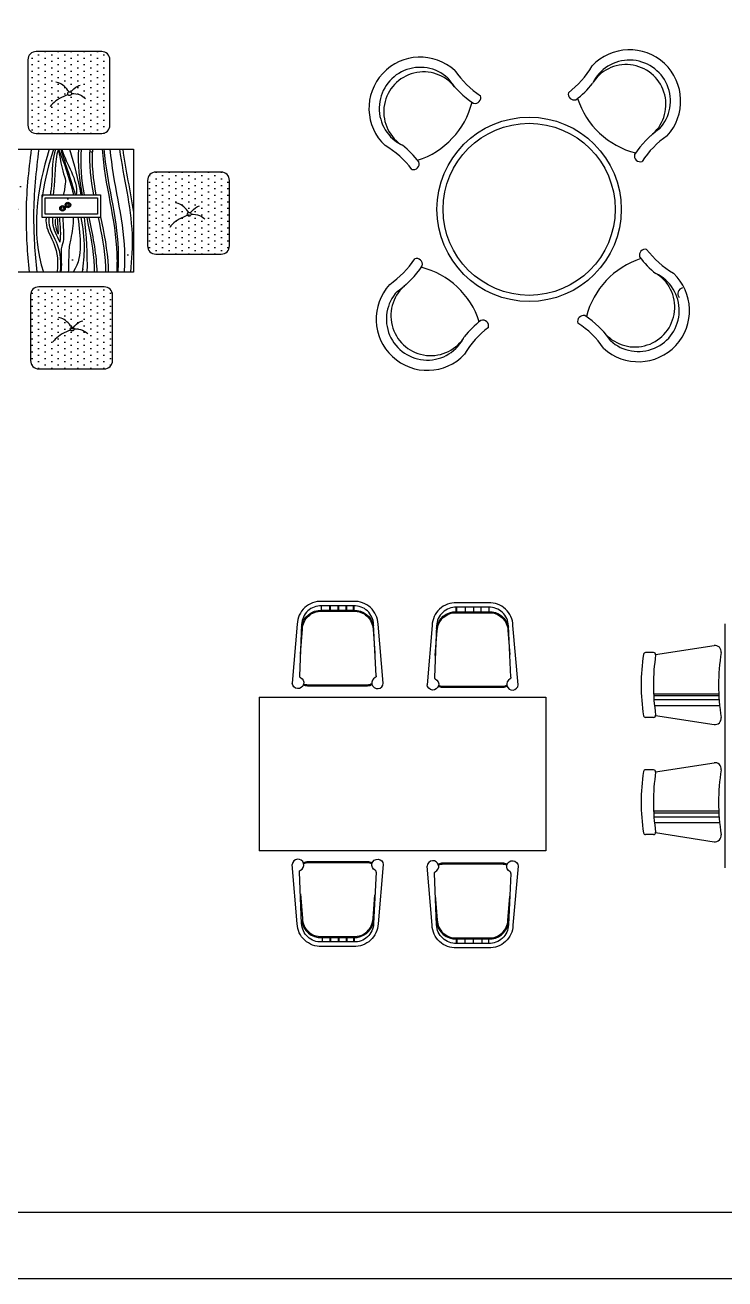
# Model space of a CAD drawing. Header units: inches. Extents: x 3.4 to 45.9, y 14.3 to 39.1.
# Drawn here: x 37.7 to 41.12, y 14.3 to 20.42 of the extents above; entities that cross this region are included whole.
import ezdxf

# ---------------------------------------------------------------- set-up
doc = ezdxf.new("R2010")
doc.units = ezdxf.units.IN
doc.header["$MEASUREMENT"] = 0
for name, color, linetype in [('02', 2, 'Continuous'), ('4', 4, 'Continuous'), ('8', 8, 'Continuous'), ('kadrbm', 4, 'Continuous')]:
    doc.layers.add(name, color=color, linetype=linetype)

# ---------------------------------------------------------------- blocks, each defined once
blk = doc.blocks.new('kadrbm')
at = {"layer": 'kadrbm', "color": 4}
blk.add_lwpolyline([(0, 0), (0, 24.7972), (21, 24.7972), (21, 0), (0, 0)], close=True, dxfattribs=at)
blk.add_lwpolyline([(20.6631, 0.3257), (20.6631, 24.4603), (0.3369, 24.4603), (0.3369, 0.3257), (20.6631, 0.3257)], dxfattribs=at)

msp = doc.modelspace()

# ---------------------------------------------------------------- hatches: boundary and pattern name
at = {"layer": '8'}
h = msp.add_hatch(dxfattribs=at)
h.set_pattern_fill('DOTS', color=256, scale=0.51, angle=90, style=0)
h.set_pattern_definition([(90, (-79.981387, -29.286524), (-0.031875, 0.0159375), [0, -0.031875])])
h.paths.add_polyline_path([(38.1128, 20.2551, 0.414214), (38.0728, 20.2951), (37.7528, 20.2951, 0.414214), (37.7128, 20.2551), (37.7128, 19.9351, 0.414214), (37.7528, 19.8951), (38.0728, 19.8951, 0.414214), (38.1128, 19.9351)])
h.paths.add_polyline_path([(38.2968, 19.3462, 0.414214), (38.3368, 19.3062), (38.6568, 19.3062, 0.414214), (38.6968, 19.3462), (38.6968, 19.6662, 0.414214), (38.6568, 19.7062), (38.3368, 19.7062, 0.414214), (38.2968, 19.6662)])
h.paths.add_polyline_path([(37.5147, 19.3162, 0.414214), (37.5547, 19.3562), (37.5547, 19.6762, 0.414214), (37.5147, 19.7162), (37.1947, 19.7162, 0.414214), (37.1547, 19.6762), (37.1547, 19.3562, 0.414214), (37.1947, 19.3162)])
h.paths.add_polyline_path([(38.1257, 19.1058, 0.414214), (38.0857, 19.1458), (37.7657, 19.1458, 0.414214), (37.7257, 19.1058), (37.7257, 18.7858, 0.414214), (37.7657, 18.7458), (38.0857, 18.7458, 0.414214), (38.1257, 18.7858)])
h = msp.add_hatch(dxfattribs=at)
h.set_pattern_fill('AR-SAND', color=256, scale=0.27, style=0)
h.set_pattern_definition([(37.5, (-79.9814, -29.28652), (-0.0170082, 0.5202424), [0, -0.4104, 0, -0.459, 0, -0.43875]), (7.5, (-79.9814, -29.2865), (0.4778397, 0.7619794), [0, -0.2214, 0, -0.3699, 0, -0.14175]), (327.5, (-80.3135, -29.28652), (0.8408183, 0.001528), [0, -0.135, 0, -0.486, 0, -0.6345]), (317.5, (-80.3135, -29.2865), (0.811654, 0.2369724), [0, -0.0675, 0, -0.3186, 0, -0.3645])])
h.paths.add_polyline_path([(37.6278, 19.8182), (37.6278, 19.2182), (38.2278, 19.2182), (38.2278, 19.8182)])
h.paths.add_polyline_path([(38.0668, 19.5954), (38.0668, 19.4853), (37.7826, 19.4853), (37.7826, 19.5954)], flags=16)
h.paths.add_polyline_path([(38.0518, 19.5804), (38.0518, 19.5003), (37.7976, 19.5003), (37.7976, 19.5804)], flags=0)

# ---------------------------------------------------------------- linework, layer by layer
at = {"layer": '02'}
msp.add_line((37.9203, 18.9435), (37.9378, 18.9435), dxfattribs=at)
for centre, radius in [((37.9161, 20.0895), 0.00932), ((37.8814, 19.5297), 0.0135), ((37.8814, 19.5297), 0.012), ((37.8814, 19.5297), 0.00669), ((37.9079, 19.5459), 0.0135), ((37.9079, 19.5459), 0.012), ((37.9079, 19.5459), 0.00669), ((38.5001, 19.5006), 0.00932), ((37.929, 18.9402), 0.00932)]:
    msp.add_circle(centre, radius, dxfattribs=at)
for points, start_tangent in [([(37.9139, 20.0986), (37.8621, 20.1425), (37.8487, 20.1453)], (-0.22967, 0.973269)), ([(37.9083, 20.0844), (37.8325, 20.0393), (37.8208, 20.0252)], (-0.83716, -0.546958)), ([(38.498, 19.5097), (38.4461, 19.5536), (38.4327, 19.5565)], (-0.22967, 0.973269)), ([(38.4923, 19.4955), (38.4166, 19.4504), (38.4049, 19.4363)], (-0.83716, -0.546958)), ([(37.9269, 18.9493), (37.8751, 18.9932), (37.8616, 18.9961)], (-0.22967, 0.973269)), ([(37.9212, 18.9351), (37.8455, 18.89), (37.8338, 18.8759)], (-0.83716, -0.546958))]:
    msp.add_spline(points, degree=3, dxfattribs=dict(at, start_tangent=start_tangent))
for points in [[(37.9203, 20.096), (37.9571, 20.1266), (37.967, 20.1302)], [(37.9253, 20.0906), (37.967, 20.0833), (37.993, 20.0657)], [(38.5043, 19.5071), (38.5412, 19.5377), (38.5511, 19.5413)], [(38.5094, 19.5018), (38.551, 19.4944), (38.577, 19.4768)], [(37.9332, 18.9467), (37.9701, 18.9773), (37.98, 18.9809)], [(37.9383, 18.9414), (37.9799, 18.9341), (38.0059, 18.9164)]]:
    msp.add_spline(points, degree=3, dxfattribs=at)
for points, knots in [([(37.7288, 19.8182), (37.7149, 19.7114), (37.6949, 19.5109), (37.7097, 19.3109), (37.7184, 19.2182)], [4.148371, 4.148371, 4.148371, 4.148371, 36.428834, 64.300998, 64.300998, 64.300998, 64.300998]), ([(37.7657, 19.8182), (37.7519, 19.7114), (37.7319, 19.5109), (37.7466, 19.3109), (37.7554, 19.2182)], [4.148371, 4.148371, 4.148371, 4.148371, 36.428834, 64.300998, 64.300998, 64.300998, 64.300998]), ([(37.8475, 19.8182), (37.8254, 19.7542), (37.8352, 19.6799), (37.8225, 19.6013), (37.8214, 19.5954)], [1.287328, 1.287328, 1.287328, 1.287328, 21.881733, 23.559425, 23.559425, 23.559425, 23.559425]), ([(37.8615, 19.8182), (37.8394, 19.7542), (37.8492, 19.6799), (37.8365, 19.6013), (37.8355, 19.5954)], [1.287328, 1.287328, 1.287328, 1.287328, 21.881733, 23.559425, 23.559425, 23.559425, 23.559425]), ([(37.8615, 19.8182), (37.8886, 19.7515), (37.9142, 19.6791), (37.9336, 19.6013), (37.935, 19.5954)], [1.293183, 1.293183, 1.293183, 1.293183, 22.931294, 24.71243, 24.71243, 24.71243, 24.71243]), ([(37.8625, 19.8189), (37.8695, 19.7559), (37.8915, 19.6806), (37.8976, 19.6648), (37.8871, 19.5982)], [8.640183, 8.640183, 8.640183, 8.640183, 20.700273, 24.012516, 24.012516, 24.012516, 24.012516]), ([(38.0751, 19.8182), (38.0862, 19.6464), (38.1499, 19.4482), (38.1477, 19.2474), (38.1465, 19.2182)], [5.970789, 5.970789, 5.970789, 5.970789, 57.691623, 66.474914, 66.474914, 66.474914, 66.474914]), ([(38.0831, 19.8182), (38.0975, 19.6548), (38.1584, 19.4565), (38.1536, 19.2556), (38.1513, 19.2182)], [8.441945, 8.441945, 8.441945, 8.441945, 57.691623, 68.942352, 68.942352, 68.942352, 68.942352]), ([(38.1134, 19.8182), (38.127, 19.6527), (38.1886, 19.4544), (38.1845, 19.2536), (38.1825, 19.2182)], [7.823868, 7.823868, 7.823868, 7.823868, 57.691623, 68.325651, 68.325651, 68.325651, 68.325651]), ([(38.1595, 19.8182), (38.1792, 19.6799), (38.232, 19.4814), (38.2192, 19.2803), (38.2131, 19.2182)], [15.872236, 15.872236, 15.872236, 15.872236, 57.691623, 76.336118, 76.336118, 76.336118, 76.336118]), ([(37.8015, 19.4853), (37.8008, 19.4767), (37.7989, 19.3938), (37.8707, 19.3605), (37.8554, 19.2182)], [34.444916, 34.444916, 34.444916, 34.444916, 37.295885, 63.09511, 63.09511, 63.09511, 63.09511]), ([(37.8155, 19.4853), (37.8148, 19.4767), (37.8129, 19.3938), (37.8848, 19.3605), (37.8694, 19.2182)], [34.444916, 34.444916, 34.444916, 34.444916, 37.295885, 63.09511, 63.09511, 63.09511, 63.09511]), ([(37.8328, 19.4853), (37.832, 19.4767), (37.831, 19.4305), (37.8528, 19.3997), (37.8679, 19.3648)], [34.444916, 34.444916, 34.444916, 34.444916, 37.295885, 50.413657, 50.413657, 50.413657, 50.413657]), ([(37.8468, 19.4775), (37.8461, 19.4689), (37.8455, 19.4412), (37.8531, 19.4191), (37.86, 19.4036)], [34.444916, 34.444916, 34.444916, 34.444916, 37.295885, 44.010718, 44.010718, 44.010718, 44.010718]), ([(37.8669, 19.4853), (37.8682, 19.445), (37.8746, 19.3966), (37.868, 19.3654), (37.8679, 19.3648)], [33.715019, 33.715019, 33.715019, 33.715019, 46.882473, 47.161463, 47.161463, 47.161463, 47.161463]), ([(37.8826, 19.4853), (37.8839, 19.445), (37.8933, 19.3738), (37.8683, 19.3285), (37.8792, 19.2488), (37.873, 19.2191)], [33.715019, 33.715019, 33.715019, 33.715019, 46.882473, 53.477796, 60.095418, 60.095418, 60.095418, 60.095418]), ([(37.9341, 19.4853), (37.9348, 19.4471), (37.9258, 19.3986), (37.909, 19.3226), (37.9128, 19.2456), (37.9088, 19.2182)], [34.225963, 34.225963, 34.225963, 34.225963, 46.882473, 53.477796, 60.484105, 60.484105, 60.484105, 60.484105]), ([(37.9566, 19.4853), (37.9639, 19.4367), (37.9717, 19.3434), (37.9632, 19.2658), (37.934, 19.2182)], [35.567224, 35.567224, 35.567224, 35.567224, 49.970592, 63.692488, 63.692488, 63.692488, 63.692488]), ([(37.9711, 19.4853), (37.9809, 19.4359), (37.9917, 19.3471), (37.9827, 19.2577), (37.9768, 19.2182)], [35.443712, 35.443712, 35.443712, 35.443712, 50.590535, 62.530674, 62.530674, 62.530674, 62.530674]), ([(37.9996, 19.4853), (38.0167, 19.4051), (38.035, 19.3162), (38.0365, 19.2268), (38.0366, 19.2182)], [35.867724, 35.867724, 35.867724, 35.867724, 60.133073, 62.730243, 62.730243, 62.730243, 62.730243]), ([(38.0093, 19.4853), (38.0273, 19.401), (38.0463, 19.3121), (38.0487, 19.2227), (38.0488, 19.2182)], [34.626862, 34.626862, 34.626862, 34.626862, 60.133073, 61.497402, 61.497402, 61.497402, 61.497402]), ([(38.055, 19.4853), (38.0721, 19.4051), (38.0904, 19.3162), (38.092, 19.2268), (38.092, 19.2182)], [35.867724, 35.867724, 35.867724, 35.867724, 60.133073, 62.730243, 62.730243, 62.730243, 62.730243]), ([(38.0668, 19.4878), (38.0841, 19.4067), (38.1027, 19.317), (38.1043, 19.2268), (38.1043, 19.2182)], [35.625385, 35.625385, 35.625385, 35.625385, 60.133073, 62.730243, 62.730243, 62.730243, 62.730243])]:
    msp.add_open_spline(points, degree=3, knots=knots, dxfattribs=at)
for points in [[(37.8171, 19.8182), (37.7554, 19.6286), (37.727, 19.407), (37.7879, 19.2182)], [(37.8376, 19.8182), (37.8142, 19.7474), (37.7954, 19.672), (37.7841, 19.5954)], [(37.8729, 19.8182), (37.8957, 19.7445), (37.9221, 19.6702), (37.9437, 19.5954)], [(37.8782, 19.8165), (37.9009, 19.7428), (37.9572, 19.6736), (37.949, 19.5936)], [(37.9149, 19.8182), (37.9389, 19.7457), (37.9575, 19.6711), (37.9711, 19.5954)], [(37.9599, 19.8182), (37.954, 19.7438), (37.9632, 19.6696), (37.977, 19.5954)], [(37.9733, 19.8182), (37.9658, 19.7438), (37.9738, 19.6696), (37.9871, 19.5954)], [(38.0153, 19.8182), (38.0095, 19.7438), (38.0186, 19.6696), (38.0324, 19.5954)], [(38.0277, 19.8182), (38.0218, 19.7438), (38.031, 19.6696), (38.0448, 19.5954)], [(38.1755, 19.8182), (38.189, 19.7147), (38.2132, 19.6118), (38.2278, 19.5086)], [(37.7839, 19.5935), (37.7834, 19.5904), (37.783, 19.5874), (37.7826, 19.5843)], [(37.856, 19.4822), (37.8568, 19.4568), (37.8596, 19.4287), (37.86, 19.4036)], [(37.9875, 19.4853), (37.998, 19.3967), (38.0022, 19.3071), (38.001, 19.2182)]]:
    msp.add_open_spline(points, degree=3, dxfattribs=at)
at = {"layer": '4'}
for p, q in [((41.1158, 17.5001), (41.1158, 16.3101)), ((40.7776, 17.3504), (41.0631, 17.395)), ((40.7677, 17.3604), (40.728, 17.3604)), ((38.8411, 17.1432, -0.002), (40.2411, 17.1432, -0.002)), ((38.8411, 17.1432, -0.002), (38.8411, 16.3932, -0.002)), ((40.2411, 17.1432, -0.002), (40.2411, 16.3932, -0.002)), ((40.7677, 17.1599), (41.0856, 17.1599)), ((40.7681, 17.1504), (41.0861, 17.1504)), ((40.7693, 17.1314), (41.0872, 17.1314)), ((40.7717, 17.1029), (41.0896, 17.1029)), ((40.7677, 17.044), (40.728, 17.044)), ((40.7776, 17.054), (41.0631, 17.0094)), ((40.7677, 16.7881), (40.728, 16.7881)), ((40.7776, 16.7781), (41.0631, 16.8227)), ((40.7677, 16.5876), (41.0856, 16.5876)), ((40.7681, 16.5781), (41.0861, 16.5781)), ((40.7693, 16.5591), (41.0872, 16.5591)), ((40.7717, 16.5306), (41.0896, 16.5306)), ((40.7677, 16.4717), (40.728, 16.4717)), ((40.7776, 16.4817), (41.0631, 16.4371)), ((40.2411, 16.3932, -0.002), (38.8411, 16.3932, -0.002))]:
    msp.add_line(p, q, dxfattribs=at)
for points in [[(37.7528, 19.8951), (38.0728, 19.8951, 0.414214), (38.1128, 19.9351), (38.1128, 20.2551, 0.414214), (38.0728, 20.2951), (37.7528, 20.2951, 0.414214), (37.7128, 20.2551), (37.7128, 19.9351, 0.414214)], [(38.3368, 19.3062), (38.6568, 19.3062, 0.414214), (38.6968, 19.3462), (38.6968, 19.6662, 0.414214), (38.6568, 19.7062), (38.3368, 19.7062, 0.414214), (38.2968, 19.6662), (38.2968, 19.3462, 0.414214)], [(37.7657, 18.7458), (38.0857, 18.7458, 0.414214), (38.1257, 18.7858), (38.1257, 19.1058, 0.414214), (38.0857, 19.1458), (37.7657, 19.1458, 0.414214), (37.7257, 19.1058), (37.7257, 18.7858, 0.414214)]]:
    msp.add_lwpolyline(points, format="xyb", close=True, dxfattribs=at)
for points in [[(37.6278, 19.8182), (38.2278, 19.8182), (38.2278, 19.2182), (37.6278, 19.2182)], [(37.7826, 19.5954), (38.0668, 19.5954), (38.0668, 19.4853), (37.7826, 19.4853)], [(37.7976, 19.5804), (38.0518, 19.5804), (38.0518, 19.5003), (37.7976, 19.5003)]]:
    msp.add_lwpolyline(points, close=True, dxfattribs=at)
for points in [[(39.4479, 17.2109), (39.4221, 17.4996, 0.414214), (39.3025, 17.6107), (39.1468, 17.6107, 0.414214), (39.0272, 17.4996), (39.0031, 17.2109)], [(39.4126, 17.2475), (39.4002, 17.4982, 0.417128), (39.3029, 17.5887), (39.1464, 17.5887, 0.416931), (39.0492, 17.4983), (39.0383, 17.2475)], [(40.1067, 17.2038), (40.0809, 17.4925, 0.414214), (39.9612, 17.6036), (39.8056, 17.6036, 0.414214), (39.6859, 17.4925), (39.6619, 17.2038)], [(40.0713, 17.2404), (40.0589, 17.4911, 0.417128), (39.9617, 17.5816), (39.8052, 17.5816, 0.416931), (39.7079, 17.4912), (39.697, 17.2404)], [(39.0429, 17.3539), (39.0527, 17.4749, -0.414857), (39.1473, 17.5621), (39.303, 17.5621, -0.414857), (39.3976, 17.4749), (39.4071, 17.3579, -0.069403)], [(39.0486, 17.4847, -0.385153), (39.1474, 17.5671), (39.3029, 17.5671, -0.363948), (39.4005, 17.4917)], [(39.7016, 17.3468), (39.7114, 17.4678, -0.414857), (39.806, 17.555), (39.9618, 17.555, -0.414857), (40.0564, 17.4678), (40.0658, 17.3508, -0.069403)], [(39.7073, 17.4776, -0.385153), (39.8061, 17.56), (39.9617, 17.56, -0.363948), (40.0592, 17.4846)], [(39.0383, 17.2475, 0.402447), (39.0429, 17.2387, -1.762178), (39.0031, 17.2109, -1.842485)], [(39.3709, 17.1971), (39.0794, 17.1971, -0.109393), (39.0576, 17.2028)], [(39.3708, 17.2021), (39.0795, 17.2021, -0.114334), (39.059, 17.2077)], [(39.3919, 17.2081, -0.11854), (39.3708, 17.2021)], [(39.3933, 17.2032, -0.112837), (39.3709, 17.1971)], [(39.4126, 17.2475, -0.408288), (39.4082, 17.2387, 1.762178), (39.4479, 17.2109, 1.837147)], [(39.697, 17.2404, 0.402447), (39.7016, 17.2316, -1.762178), (39.6619, 17.2038, -1.842485)], [(40.0713, 17.2404, -0.408288), (40.0669, 17.2316, 1.762178), (40.1067, 17.2038, 1.837147)], [(40.0297, 17.19), (39.7381, 17.19, -0.109393), (39.7164, 17.1957)], [(40.0296, 17.195), (39.7382, 17.195, -0.114334), (39.7178, 17.2006)], [(40.0507, 17.201, -0.11854), (40.0296, 17.195)], [(40.052, 17.1961, -0.112837), (40.0297, 17.19)], [(39.0383, 16.2888, -0.402447), (39.0429, 16.2976, 1.762178), (39.0031, 16.3254, 1.842485)], [(39.4126, 16.2888, 0.408288), (39.4082, 16.2976, -1.762178), (39.4479, 16.3254, -1.837147)], [(39.4479, 16.3254), (39.4221, 16.0367, -0.414214), (39.3025, 15.9256), (39.1468, 15.9256, -0.414214), (39.0272, 16.0367), (39.0031, 16.3254)], [(39.4126, 16.2888), (39.4002, 16.0381, -0.417128), (39.3029, 15.9476), (39.1464, 15.9476, -0.416931), (39.0492, 16.038), (39.0383, 16.2888)], [(39.3709, 16.3392), (39.0794, 16.3392, 0.109393), (39.0576, 16.3335)], [(39.3708, 16.3342), (39.0795, 16.3342, 0.114334), (39.059, 16.3286)], [(39.3919, 16.3282, 0.11854), (39.3708, 16.3342)], [(39.3933, 16.3332, 0.112837), (39.3709, 16.3392)], [(39.697, 16.2817, -0.402447), (39.7016, 16.2905, 1.762178), (39.6619, 16.3183, 1.842485)], [(40.1067, 16.3183), (40.0809, 16.0296, -0.414214), (39.9612, 15.9185), (39.8056, 15.9185, -0.414214), (39.6859, 16.0296), (39.6619, 16.3183)], [(40.0297, 16.3321), (39.7381, 16.3321, 0.109393), (39.7164, 16.3264)], [(40.0296, 16.3271), (39.7382, 16.3271, 0.114334), (39.7178, 16.3215)], [(40.0507, 16.3211, 0.11854), (40.0296, 16.3271)], [(40.052, 16.3261, 0.112837), (40.0297, 16.3321)], [(40.0713, 16.2817, 0.408288), (40.0669, 16.2905, -1.762178), (40.1067, 16.3183, -1.837147)], [(40.0713, 16.2817), (40.0589, 16.031, -0.417128), (39.9617, 15.9405), (39.8052, 15.9405, -0.416931), (39.7079, 16.0309), (39.697, 16.2817)], [(39.0429, 16.1824), (39.0527, 16.0614, 0.414857), (39.1473, 15.9742), (39.303, 15.9742, 0.414857), (39.3976, 16.0614), (39.4071, 16.1784, 0.069403)], [(39.7016, 16.1753), (39.7114, 16.0543, 0.414857), (39.806, 15.9671), (39.9618, 15.9671, 0.414857), (40.0564, 16.0543), (40.0658, 16.1713, 0.069403)], [(39.0486, 16.0516, 0.385153), (39.1474, 15.9692), (39.3029, 15.9692, 0.363948), (39.4005, 16.0446)], [(39.7073, 16.0445, 0.385153), (39.8061, 15.9621), (39.9617, 15.9621, 0.363948), (40.0592, 16.0375)]]:
    msp.add_lwpolyline(points, format="xyb", dxfattribs=at)
for points in [[(39.1454, 17.5671), (39.1454, 17.5887)], [(39.1868, 17.5671), (39.1868, 17.5887)], [(39.1902, 17.5671), (39.1902, 17.5887)], [(39.2275, 17.5671), (39.2275, 17.5887)], [(39.2309, 17.5671), (39.2309, 17.5887)], [(39.2668, 17.5671), (39.2668, 17.5887)], [(39.2702, 17.5671), (39.2702, 17.5887)], [(39.3023, 17.5671), (39.3023, 17.5887)], [(39.3057, 17.5672), (39.3057, 17.5888)], [(39.8042, 17.56), (39.8042, 17.5816)], [(39.8076, 17.56), (39.8076, 17.5816)], [(39.849, 17.56), (39.849, 17.5816)], [(39.8897, 17.56), (39.8897, 17.5816)], [(39.9255, 17.56), (39.9255, 17.5816)], [(39.9645, 17.5601), (39.9645, 17.5817)], [(39.1489, 15.9692), (39.1489, 15.9476)], [(39.1868, 15.9692), (39.1868, 15.9476)], [(39.1902, 15.9692), (39.1902, 15.9476)], [(39.2275, 15.9692), (39.2275, 15.9476)], [(39.2309, 15.9692), (39.2309, 15.9476)], [(39.2668, 15.9692), (39.2668, 15.9476)], [(39.2702, 15.9692), (39.2702, 15.9476)], [(39.3023, 15.9692), (39.3023, 15.9476)], [(39.3057, 15.9692), (39.3057, 15.9475)], [(39.8042, 15.9621), (39.8042, 15.9405)], [(39.8076, 15.9621), (39.8076, 15.9405)], [(39.8455, 15.9621), (39.8455, 15.9405)], [(39.8862, 15.9621), (39.8862, 15.9405)], [(39.929, 15.9621), (39.929, 15.9405)], [(39.961, 15.9621), (39.961, 15.9405)]]:
    msp.add_lwpolyline(points, dxfattribs=at)
for radius in [0.45, 0.42]:
    msp.add_circle((40.1598, 19.5247), radius, dxfattribs=at)
for centre, radius, start, end in [((39.6278, 20.0179), 0.25, 47.32816, 226.75586), ((40.6498, 20.0534), 0.25, 317.32816, 136.75586), ((39.6278, 20.0179), 0.2, 47.32816, 244.58533), ((40.0805, 20.4515), 0.4488, 307.13582, 329.63046), ((40.6498, 20.0534), 0.2, 317.32816, 154.58533), ((40.6333, 20.0368), 0.1945, 308.27371, 145.238), ((39.6444, 20.0013), 0.1945, 38.27371, 235.238), ((40.1335, 20.4188), 0.4488, 214.45355, 236.94819), ((40.1674, 20.4556), 0.4488, 214.45355, 236.94819), ((39.6278, 20.0179), 0.2, 28.92639, 29.49869), ((40.3795, 20.0873), 0.0288, 166.98467, 287.67164), ((40.1169, 20.4173), 0.4488, 307.13582, 321.71072), ((39.4924, 20.1465), 0.4014, 287.79678, 345.71494), ((39.8952, 20.0707), 0.0288, 256.98467, 17.67164), ((40.7785, 20.1888), 0.4014, 197.79678, 255.71494), ((41.0508, 19.5477), 0.4488, 124.45355, 146.94819), ((39.2297, 19.4485), 0.4488, 37.13582, 59.63046), ((39.2639, 19.4849), 0.4488, 37.13582, 51.71072), ((41.0875, 19.5138), 0.4488, 124.45355, 146.94819), ((40.6498, 20.0534), 0.2, 298.92639, 299.49869), ((40.7026, 19.786), 0.0288, 166.98467, 287.67164), ((39.5942, 19.7474), 0.0288, 256.41237, 17.09934), ((39.6099, 19.2559), 0.0288, 346.98467, 107.67164), ((40.8283, 18.9019), 0.4014, 107.79678, 165.71494), ((40.7268, 19.3009), 0.0288, 76.98467, 197.67164), ((41.0568, 19.5634), 0.4488, 217.13582, 231.71072), ((41.0911, 19.5999), 0.4488, 217.13582, 239.63046), ((39.225, 19.5281), 0.4488, 304.45355, 326.94819), ((39.2618, 19.4942), 0.4488, 304.45355, 326.94819), ((39.534, 18.8531), 0.4014, 17.79678, 75.71494), ((39.6627, 18.9885), 0.2, 118.92639, 119.49869), ((40.6929, 19.0305), 0.25, 227.32816, 46.75586), ((40.6764, 19.0471), 0.1945, 218.27371, 55.238), ((40.6929, 19.0305), 0.2, 227.32816, 64.58533), ((39.6627, 18.9885), 0.25, 137.32816, 316.75586), ((39.6627, 18.9885), 0.2, 137.32816, 334.58533), ((39.6793, 19.005), 0.1945, 128.27371, 325.238), ((40.9146, 19.1131), 0.0288, 101.10617, 221.79315), ((40.1956, 18.6246), 0.4488, 127.13582, 141.71072), ((39.9331, 18.9549), 0.0288, 346.41237, 107.09934), ((40.4255, 18.9777), 0.0288, 76.98467, 197.67164), ((40.1873, 18.6296), 0.4488, 34.45355, 56.94819), ((40.232, 18.5904), 0.4488, 127.13582, 149.63046), ((40.1534, 18.5928), 0.4488, 34.45355, 56.94819), ((40.6929, 19.0305), 0.2, 208.92639, 209.49869), ((41.0678, 17.3654), 0.0299, 350.92905, 98.88066), ((41.7144, 17.2022), 1.0075, 171.45465, 188.54535), ((40.728, 17.3504), 0.00997, 90, 171.45465), ((41.7743, 17.2022), 1.0075, 171.62342, 188.37658), ((40.7677, 17.3504), 0.00997, 351.62342, 90), ((42.0903, 17.2022), 1.0055, 170.92905, 189.07095), ((40.728, 17.0539), 0.00997, 188.54535, 270), ((40.7677, 17.0539), 0.00997, 270, 8.37658), ((41.0678, 17.0389), 0.0299, 261.11934, 9.07095), ((41.7144, 16.6299), 1.0075, 171.45465, 188.54535), ((40.728, 16.7781), 0.00997, 90, 171.45465), ((41.7743, 16.6299), 1.0075, 171.62342, 188.37658), ((40.7677, 16.7781), 0.00997, 351.62342, 90), ((41.0678, 16.7931), 0.0299, 350.92905, 98.88066), ((42.0903, 16.6299), 1.0055, 170.92905, 189.07095), ((40.728, 16.4817), 0.00997, 188.54535, 270), ((40.7677, 16.4817), 0.00997, 270, 8.37658), ((41.0678, 16.4666), 0.0299, 261.11934, 9.07095)]:
    msp.add_arc(centre, radius, start, end, dxfattribs=at)

# ---------------------------------------------------------------- block references
at = {"layer": 'kadrbm'}
msp.add_blockref('kadrbm', (24.9253, 14.3025), dxfattribs=at)

doc.saveas('drawing.dxf')
